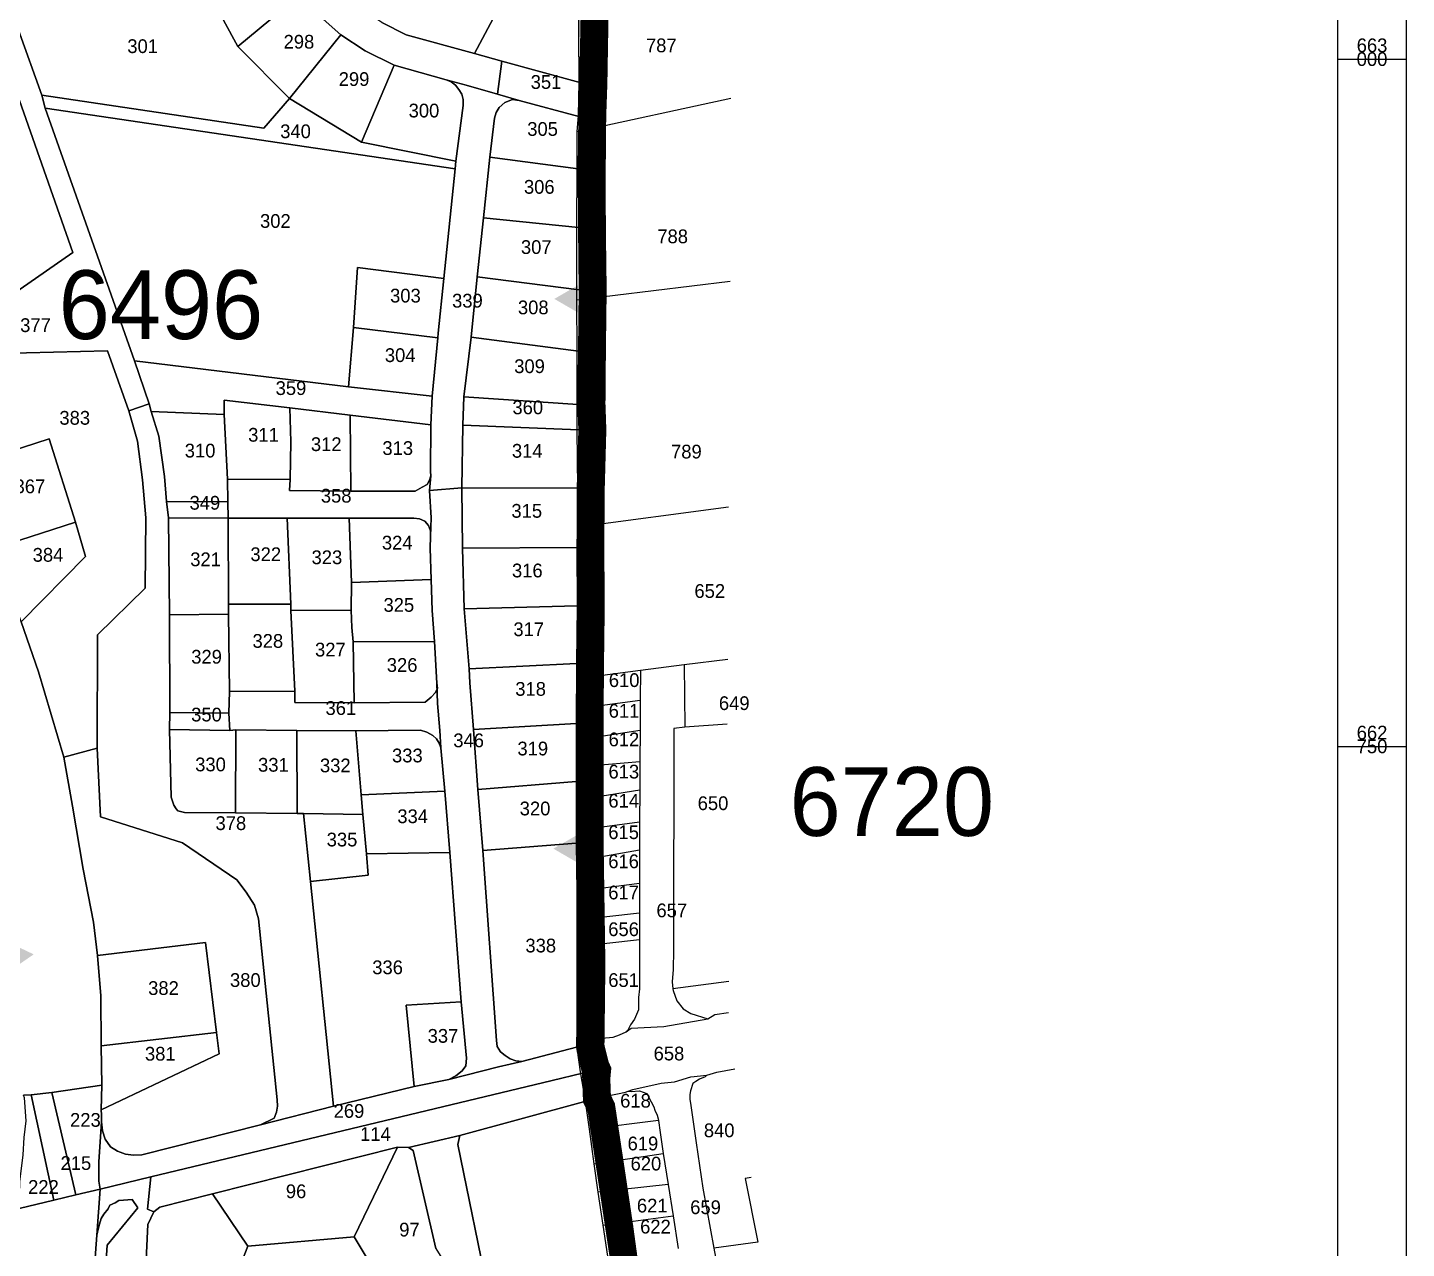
# Model space of a CAD drawing. Extents: x -493 to 187849, y -1657 to 664362.
# Drawn here: x 187347 to 187849, y 662567 to 663011 of the extents above; entities that cross this region are included whole.
import ezdxf
from ezdxf.enums import TextEntityAlignment as Align

# ---------------------------------------------------------------- set-up
doc = ezdxf.new("R2010")
doc.units = 0
doc.header["$MEASUREMENT"] = 0
doc.layers.get('0').update_dxf_attribs({"linetype": 'CONTINUOUS'})
for name, color, linetype in [('0DXF_GUSH', 3, 'CONTINUOUS'), ('0G_GV_LIN', 10, 'CONTINUOUS'), ('1DXF_GUSH', 3, 'CONTINUOUS'), ('1G_GV_LIN', 1, 'CONTINUOUS'), ('BOUNDARY', 1, 'CONTINUOUS'), ('GBOUND_BOUNDARY', 5, 'CONTINUOUS'), ('TR_GILYON', 7, 'CONTINUOUS')]:
    doc.layers.add(name, color=color, linetype=linetype)
doc.styles.get("Standard").update_dxf_attribs({"font": 'dimheb.shx'})
doc.styles.add('TRHEBTXT', font='HEBTXT.SHX')

# ---------------------------------------------------------------- blocks, each defined once
blk = doc.blocks.new('TVC_FENCE')
blk.add_solid([(-0.5, 0), (0.5, 0), (0, 0.866)])

msp = doc.modelspace()

# ---------------------------------------------------------------- linework, layer by layer
at = {"layer": '0DXF_GUSH', "linetype": 'CONTINUOUS'}
for points, elevation in [([(187548.28, 663062.12), (187548.84, 663037.88), (187548.67, 663017.16), (187548.23, 662991.44), (187519.84, 662999.19), (187509.95, 663001.98), (187520.52, 663022.19), (187497.14, 663032.11), (187508, 663049.98), (187491.58, 663061.78), (187504.53, 663080.25), (187535.91, 663065.94), (187548.28, 663062.12)], 282), ([(187336.25, 663053.5), (187336.89, 663040.08), (187339.62, 663025.92), (187343.94, 663010.88), (187352.56, 662986.86), (187353.81, 662982.2), (187386.27, 662890.2), (187391.59, 662874.62), (187384.17, 662872.02), (187376.48, 662893.89), (187337.09, 662892.89), (187334.67, 662900.14), (187332.25, 662907.64), (187363.81, 662929.62), (187336.17, 663008.06), (187335.02, 663012.05), (187302.48, 663011.7), (187300.53, 663017.23), (187297.67, 663025.84), (187328.44, 663049.7), (187328.03, 663053.09), (187336.25, 663053.5)], 377), ([(187446.59, 663054.25), (187497.14, 663032.11), (187520.52, 663022.19), (187509.95, 663001.98), (187485.03, 663008.86), (187476.17, 663013.34), (187468.58, 663018.41), (187462.78, 663023.2), (187456.8, 663030.69), (187452.62, 663037.42), (187449.27, 663045.59), (187446.59, 663054.25)], 283), ([(187409.66, 663030.77), (187438.62, 663041.48), (187442.14, 663031.66), (187447.08, 663023.95), (187423.86, 663004.61), (187409.66, 663030.77)], 297), ([(187339.62, 663025.92), (187360.56, 663026.72), (187385.08, 663028.69), (187400.89, 663029.69), (187409.66, 663030.77), (187423.86, 663004.61), (187442.66, 662985.62), (187433.33, 662974.84), (187352.56, 662986.86), (187343.94, 663010.88), (187339.62, 663025.92)], 301), ([(187423.86, 663004.61), (187447.08, 663023.95), (187453.73, 663015.52), (187461.31, 663008.88), (187442.66, 662985.62), (187423.86, 663004.61)], 298), ([(187275.72, 663009.31), (187300.53, 663017.23), (187302.48, 663011.7), (187335.02, 663012.05), (187336.17, 663008.06), (187363.81, 662929.62), (187332.25, 662907.64), (187334.67, 662900.14), (187313.28, 662893.88), (187305.44, 662918.55), (187331.53, 662936.52), (187328.19, 662945.48), (187317.77, 662975.92), (187289.36, 662967.22), (187275.72, 663009.31)], 368), ([(187442.66, 662985.62), (187461.31, 663008.88), (187470.11, 663003.05), (187480.72, 662997.84), (187468.84, 662969.84), (187442.66, 662985.62)], 299), ([(187468.84, 662969.84), (187480.72, 662997.84), (187499.64, 662992.48), (187501.44, 662991.72), (187502.98, 662990.55), (187504.16, 662989), (187505.28, 662987.25), (187505.84, 662985.25), (187505.81, 662983.17), (187503.11, 662962.92), (187468.84, 662969.84)], 300), ([(187547.8, 662979.08), (187526.12, 662984.95), (187518.28, 662987.3), (187519.84, 662999.19), (187548.23, 662991.44), (187547.8, 662979.08)], 351), ([(187493.5, 662843.05), (187494.05, 662848.39), (187493.95, 662850.03), (187494.08, 662866.92), (187494.56, 662877.38), (187496.55, 662898.66), (187496.72, 662900.31), (187498.75, 662920.19), (187502.81, 662960.08), (187503.11, 662962.92), (187505.81, 662983.17), (187505.84, 662985.25), (187505.28, 662987.25), (187504.16, 662989), (187502.98, 662990.55), (187501.44, 662991.72), (187499.64, 662992.48), (187506.92, 662990.55), (187518.28, 662987.3), (187526.12, 662984.95), (187523.69, 662985.28), (187520.88, 662984.16), (187518.84, 662982.38), (187517.75, 662980.58), (187517.2, 662978.53), (187515.5, 662964.27), (187513.2, 662942.28), (187510.84, 662920.75), (187508.7, 662898.89), (187506, 662877.11), (187505.61, 662866.78), (187505.28, 662844.06), (187493.5, 662843.05)], 339), ([(187352.56, 662986.86), (187433.33, 662974.84), (187442.66, 662985.62), (187468.84, 662969.84), (187503.11, 662962.92), (187502.81, 662960.08), (187353.81, 662982.2), (187352.56, 662986.86)], 340), ([(187547.8, 662979.08), (187547.62, 662960.06), (187515.5, 662964.27), (187517.2, 662978.53), (187517.75, 662980.58), (187518.84, 662982.38), (187520.88, 662984.16), (187523.69, 662985.28), (187526.12, 662984.95), (187547.8, 662979.08)], 305), ([(187353.81, 662982.2), (187502.81, 662960.08), (187498.75, 662920.19), (187467.38, 662924.16), (187465.95, 662902.36), (187464.09, 662880.73), (187386.27, 662890.2), (187353.81, 662982.2)], 302), ([(187515.5, 662964.27), (187547.62, 662960.06), (187547.67, 662938.7), (187513.2, 662942.28), (187515.5, 662964.27)], 306), ([(187513.2, 662942.28), (187547.67, 662938.7), (187547.97, 662916.12), (187510.84, 662920.75), (187513.2, 662942.28)], 307), ([(187467.38, 662924.16), (187498.75, 662920.19), (187496.72, 662900.31), (187496.55, 662898.66), (187465.95, 662902.36), (187467.38, 662924.16)], 303), ([(187510.84, 662920.75), (187547.97, 662916.12), (187547.69, 662893.77), (187508.7, 662898.89), (187510.84, 662920.75)], 308), ([(187372.72, 662749.39), (187360.5, 662746.05), (187351.34, 662777.12), (187345.03, 662795.28), (187368.45, 662819), (187364.75, 662831.53), (187355.25, 662861.92), (187326.34, 662852.56), (187313.28, 662893.88), (187334.67, 662900.14), (187337.09, 662892.89), (187376.48, 662893.89), (187384.17, 662872.02), (187387.33, 662861.05), (187389.17, 662847), (187390.41, 662833.12), (187390.09, 662807.48), (187372.78, 662790.53), (187372.72, 662749.39)], 383), ([(187465.95, 662902.36), (187496.55, 662898.66), (187494.56, 662877.38), (187464.09, 662880.73), (187465.95, 662902.36)], 304), ([(187508.7, 662898.89), (187547.69, 662893.77), (187547.53, 662874.41), (187506, 662877.11), (187508.7, 662898.89)], 309), ([(187386.27, 662890.2), (187464.09, 662880.73), (187494.56, 662877.38), (187494.08, 662866.92), (187464.72, 662870.52), (187442.7, 662873.12), (187418.81, 662875.88), (187418.92, 662870.72), (187392.33, 662871.77), (187391.59, 662874.62), (187386.27, 662890.2)], 359), ([(187418.81, 662875.88), (187442.7, 662873.12), (187443.05, 662860.77), (187442.91, 662847.05), (187420.03, 662847.2), (187418.92, 662870.72), (187418.81, 662875.88)], 311), ([(187506, 662877.11), (187547.53, 662874.41), (187547.84, 662865.11), (187505.61, 662866.78), (187506, 662877.11)], 360), ([(187400.58, 662728.55), (187401.44, 662727.31), (187402.06, 662726.53), (187404.39, 662725.91), (187422.97, 662725.83), (187445.38, 662725.55), (187447.75, 662725.52), (187450.27, 662700.86), (187458.61, 662619.16), (187432.12, 662612.33), (187437, 662614.75), (187437.84, 662616.88), (187438.27, 662619.09), (187438.19, 662621.36), (187431.33, 662687.2), (187429.86, 662692.2), (187426.92, 662696.97), (187423.53, 662701.48), (187403.67, 662714.95), (187373.88, 662724.34), (187372.72, 662749.39), (187372.78, 662790.53), (187390.09, 662807.48), (187390.41, 662833.12), (187389.17, 662847), (187387.33, 662861.05), (187384.17, 662872.02), (187391.59, 662874.62), (187392.33, 662871.77), (187395.11, 662862.8), (187397.14, 662848.12), (187397.91, 662839.02), (187398.66, 662833.17), (187398.98, 662797.88), (187399.05, 662762.31), (187399, 662756.16), (187399.64, 662731.5), (187399.64, 662731.5), (187400.58, 662728.55)], 378), ([(187392.33, 662871.77), (187418.92, 662870.72), (187420.03, 662847.2), (187420.25, 662838.98), (187397.91, 662839.02), (187397.14, 662848.12), (187395.11, 662862.8), (187392.33, 662871.77)], 310), ([(187442.91, 662847.05), (187443.05, 662860.77), (187442.7, 662873.12), (187464.72, 662870.52), (187464.88, 662842.88), (187442.62, 662843.03), (187442.91, 662847.05)], 312), ([(187464.72, 662870.52), (187494.08, 662866.92), (187493.95, 662850.03), (187494.05, 662848.39), (187493.58, 662846.84), (187492.7, 662845.31), (187490.91, 662844.22), (187488.38, 662842.83), (187464.88, 662842.88), (187464.72, 662870.52)], 313), ([(187505.61, 662866.78), (187547.84, 662865.11), (187547.27, 662843.91), (187505.28, 662844.06), (187505.61, 662866.78)], 314), ([(187326.34, 662852.56), (187355.25, 662861.92), (187364.75, 662831.53), (187336.14, 662822.28), (187326.34, 662852.56)], 367), ([(187490.91, 662844.22), (187492.7, 662845.31), (187493.58, 662846.84), (187494.05, 662848.39), (187493.5, 662843.05), (187494.17, 662833.08), (187493.89, 662826.31), (187493.94, 662828.41), (187493.19, 662830.34), (187491.8, 662831.88), (187489.95, 662832.81), (187487.89, 662833.02), (187464.27, 662833.03), (187441.8, 662833.03), (187420.27, 662833), (187420.25, 662838.98), (187420.03, 662847.2), (187442.91, 662847.05), (187442.62, 662843.03), (187464.88, 662842.88), (187488.38, 662842.83), (187490.91, 662844.22)], 358), ([(187493.5, 662843.05), (187505.28, 662844.06), (187505.55, 662822.12), (187506.2, 662799.97), (187507.91, 662778.14), (187508.16, 662773.12), (187509.56, 662756.11), (187511.06, 662734.34), (187512.88, 662712.16), (187517.86, 662642.94), (187518.2, 662640.77), (187519.31, 662638.88), (187521.02, 662637.48), (187522.91, 662636.36), (187524.97, 662635.62), (187527.14, 662635.31), (187518.62, 662633.36), (187506.73, 662630.39), (187500.55, 662628.75), (187503.12, 662630.08), (187505.36, 662632), (187506.73, 662633.83), (187506.94, 662636.61), (187505.02, 662657.08), (187500.89, 662711.33), (187499.17, 662733.66), (187497.61, 662749.42), (187497.31, 662755.8), (187496.5, 662765.62), (187496.25, 662773.03), (187495.36, 662788.17), (187494.5, 662799.47), (187494.12, 662810.73), (187493.77, 662822.11), (187493.89, 662826.31), (187494.17, 662833.08), (187493.5, 662843.05)], 346), ([(187505.28, 662844.06), (187547.27, 662843.91), (187547.25, 662828.66), (187547.11, 662822.38), (187505.55, 662822.12), (187505.28, 662844.06)], 315), ([(187397.91, 662839.02), (187420.25, 662838.98), (187420.27, 662833), (187398.66, 662833.17), (187397.91, 662839.02)], 349), ([(187336.14, 662822.28), (187364.75, 662831.53), (187368.45, 662819), (187345.03, 662795.28), (187336.14, 662822.28)], 384), ([(187398.66, 662833.17), (187420.27, 662833), (187420.41, 662801.73), (187420.47, 662798.08), (187398.98, 662797.88), (187398.66, 662833.17)], 321), ([(187420.27, 662833), (187441.8, 662833.03), (187443.12, 662801.7), (187420.41, 662801.73), (187420.27, 662833)], 322), ([(187441.8, 662833.03), (187464.27, 662833.03), (187465.16, 662809.64), (187465.05, 662799.56), (187443.14, 662799.44), (187443.12, 662801.7), (187441.8, 662833.03)], 323), ([(187464.27, 662833.03), (187487.89, 662833.02), (187489.95, 662832.81), (187491.8, 662831.88), (187493.19, 662830.34), (187493.94, 662828.41), (187493.89, 662826.31), (187493.77, 662822.11), (187494.12, 662810.73), (187465.16, 662809.64), (187464.27, 662833.03)], 324), ([(187505.55, 662822.12), (187547.11, 662822.38), (187547.27, 662801.16), (187506.2, 662799.97), (187505.55, 662822.12)], 316), ([(187465.16, 662809.64), (187494.12, 662810.73), (187494.5, 662799.47), (187495.36, 662788.17), (187465.81, 662788.05), (187465.31, 662793.19), (187465.05, 662799.56), (187465.16, 662809.64)], 325), ([(187420.41, 662801.73), (187443.12, 662801.7), (187443.14, 662799.44), (187444.55, 662770.03), (187420.8, 662769.91), (187420.47, 662798.08), (187420.41, 662801.73)], 328), ([(187506.2, 662799.97), (187547.27, 662801.16), (187547, 662780.11), (187507.91, 662778.14), (187506.2, 662799.97)], 317), ([(187398.98, 662797.88), (187420.47, 662798.08), (187420.8, 662769.91), (187420.55, 662762.08), (187399.05, 662762.31), (187398.98, 662797.88)], 329), ([(187443.14, 662799.44), (187465.05, 662799.56), (187465.31, 662793.19), (187465.81, 662788.05), (187466.14, 662765.77), (187444.52, 662765.98), (187444.55, 662770.03), (187443.14, 662799.44)], 327), ([(187465.81, 662788.05), (187495.36, 662788.17), (187496.25, 662773.03), (187496.39, 662771.19), (187495.69, 662769.55), (187494.09, 662767.89), (187492, 662766.09), (187466.14, 662765.77), (187465.81, 662788.05)], 326), ([(187507.91, 662778.14), (187547, 662780.11), (187546.84, 662758.33), (187509.56, 662756.11), (187508.16, 662773.12), (187507.91, 662778.14)], 318), ([(187420.8, 662769.91), (187444.55, 662770.03), (187444.52, 662765.98), (187466.14, 662765.77), (187492, 662766.09), (187494.09, 662767.89), (187495.69, 662769.55), (187496.39, 662771.19), (187496.25, 662773.03), (187496.5, 662765.62), (187497.31, 662755.8), (187497.61, 662749.42), (187497.08, 662751.19), (187496.09, 662752.72), (187494.72, 662753.91), (187492.61, 662755.19), (187490.22, 662755.86), (187466.69, 662755.62), (187445.28, 662755.77), (187423.08, 662755.98), (187420.88, 662755.77), (187420.55, 662762.08), (187420.8, 662769.91)], 361), ([(187399.05, 662762.31), (187420.55, 662762.08), (187420.88, 662755.77), (187399, 662756.16), (187399.05, 662762.31)], 350), ([(187422.97, 662725.83), (187404.39, 662725.91), (187402.06, 662726.53), (187401.44, 662727.31), (187400.58, 662728.55), (187399.64, 662731.5), (187399, 662756.16), (187420.88, 662755.77), (187423.08, 662755.98), (187422.97, 662725.83)], 330), ([(187423.08, 662755.98), (187445.28, 662755.77), (187445.38, 662725.55), (187422.97, 662725.83), (187423.08, 662755.98)], 331), ([(187445.28, 662755.77), (187466.69, 662755.62), (187468.72, 662732.31), (187469.31, 662725.25), (187447.75, 662725.52), (187445.38, 662725.55), (187445.28, 662755.77)], 332), ([(187466.69, 662755.62), (187490.22, 662755.86), (187492.61, 662755.19), (187494.72, 662753.91), (187496.09, 662752.72), (187497.08, 662751.19), (187497.61, 662749.42), (187499.17, 662733.66), (187468.72, 662732.31), (187466.69, 662755.62)], 333), ([(187509.56, 662756.11), (187546.84, 662758.33), (187546.83, 662737.23), (187511.06, 662734.34), (187509.56, 662756.11)], 319), ([(187363.7, 662728.22), (187360.5, 662746.05), (187372.72, 662749.39), (187373.88, 662724.34), (187403.67, 662714.95), (187423.53, 662701.48), (187426.92, 662696.97), (187429.86, 662692.2), (187431.33, 662687.2), (187438.19, 662621.36), (187438.27, 662619.09), (187437.84, 662616.88), (187437, 662614.75), (187432.12, 662612.33), (187388.92, 662601.39), (187385.91, 662601.23), (187382.94, 662601.69), (187380.11, 662602.72), (187377.55, 662604.28), (187375.64, 662607.08), (187374.61, 662610.11), (187374.22, 662613.45), (187374.28, 662615.95), (187374.17, 662617.8), (187417.06, 662638.11), (187416.06, 662645.92), (187412.11, 662678.64), (187372.84, 662673.89), (187371.36, 662686.09), (187367.62, 662705.34), (187363.7, 662728.22)], 380), ([(187511.06, 662734.34), (187546.83, 662737.23), (187546.86, 662714.83), (187512.88, 662712.16), (187511.06, 662734.34)], 320), ([(187468.72, 662732.31), (187499.17, 662733.66), (187500.89, 662711.33), (187470.58, 662710.86), (187469.31, 662725.25), (187468.72, 662732.31)], 334), ([(187469.31, 662725.25), (187470.58, 662710.86), (187471.25, 662703.12), (187450.27, 662700.86), (187447.75, 662725.52), (187469.31, 662725.25)], 335), ([(187512.88, 662712.16), (187546.86, 662714.83), (187547.5, 662670.38), (187547.05, 662640.62), (187527.14, 662635.31), (187524.97, 662635.62), (187522.91, 662636.36), (187521.02, 662637.48), (187519.31, 662638.88), (187518.2, 662640.77), (187517.86, 662642.94), (187512.88, 662712.16)], 338), ([(187450.27, 662700.86), (187471.25, 662703.12), (187470.58, 662710.86), (187500.89, 662711.33), (187505.02, 662657.08), (187485.11, 662655.86), (187487.98, 662626.25), (187458.61, 662619.16), (187450.27, 662700.86)], 336), ([(187372.84, 662673.89), (187412.11, 662678.64), (187416.06, 662645.92), (187374.09, 662641.05), (187374.03, 662659.28), (187372.84, 662673.89)], 382), ([(187485.11, 662655.86), (187505.02, 662657.08), (187506.94, 662636.61), (187506.73, 662633.83), (187505.36, 662632), (187503.12, 662630.08), (187500.55, 662628.75), (187487.98, 662626.25), (187485.11, 662655.86)], 337), ([(187374.09, 662641.05), (187416.06, 662645.92), (187417.06, 662638.11), (187374.17, 662617.8), (187374.39, 662626.78), (187374.09, 662641.05)], 381), ([(187392.22, 662593.42), (187373.81, 662588.92), (187373.28, 662591.8), (187373.34, 662598.89), (187374.22, 662613.45), (187374.61, 662610.11), (187375.64, 662607.08), (187377.55, 662604.28), (187380.11, 662602.72), (187382.94, 662601.69), (187385.91, 662601.23), (187388.92, 662601.39), (187432.12, 662612.33), (187458.61, 662619.16), (187487.98, 662626.25), (187500.55, 662628.75), (187506.73, 662630.39), (187518.62, 662633.36), (187527.14, 662635.31), (187547.05, 662640.62), (187547.25, 662638.97), (187549.22, 662631.16), (187538.12, 662628.48), (187392.22, 662593.42)], 269), ([(187504.53, 662608.38), (187485.92, 662604.08), (187481.92, 662604.23), (187414.59, 662587.19), (187395.42, 662582.39), (187393.33, 662580.69), (187390.95, 662581.58), (187392.22, 662593.42), (187538.12, 662628.48), (187549.22, 662631.16), (187549.58, 662620.67), (187504.53, 662608.38)], 114), ([(187373.34, 662598.89), (187373.28, 662591.8), (187373.81, 662588.92), (187364.98, 662586.89), (187356.16, 662624.09), (187374.39, 662626.78), (187374.17, 662617.8), (187374.28, 662615.95), (187374.22, 662613.45), (187373.34, 662598.89)], 223), ([(187346.22, 662622.08), (187345.95, 662623.06), (187348.69, 662623.23), (187356.95, 662584.95), (187344.3, 662581.92), (187344.58, 662591.61), (187345.78, 662601.36), (187346.19, 662607.73), (187346.84, 662613.72), (187346.22, 662622.08)], 222), ([(187348.69, 662623.23), (187356.16, 662624.09), (187364.98, 662586.89), (187356.95, 662584.95), (187348.69, 662623.23)], 215), ([(187414.59, 662587.19), (187481.92, 662604.23), (187466.17, 662571.56), (187427.53, 662568.16), (187414.59, 662587.19)], 96), ([(187481.92, 662604.23), (187485.92, 662604.08), (187487.55, 662603.02), (187495.83, 662567.33), (187504.12, 662554.11), (187505.14, 662545.39), (187500.44, 662542.83), (187501.11, 662539.41), (187486.31, 662538), (187466.17, 662571.56), (187481.92, 662604.23)], 97), ([(187337.03, 662497), (187342.78, 662560.28), (187344.3, 662581.92), (187356.95, 662584.95), (187364.98, 662586.89), (187373.81, 662588.92), (187372.58, 662572.23), (187361.77, 662425.81), (187332.41, 662433.83), (187334.62, 662468.98), (187335.23, 662483.75), (187335.31, 662489.28), (187336.28, 662491.48), (187336.81, 662494.12), (187337.03, 662497)], 112), ([(187372.58, 662572.23), (187373.08, 662574.36), (187373.47, 662576.2), (187374.17, 662578.27), (187375.16, 662579.84), (187376.66, 662581.75), (187377.34, 662583.03), (187379.19, 662583.89), (187380.58, 662584.77), (187382.23, 662584.94), (187385.41, 662585.11), (187387.45, 662582.16), (187376.33, 662568.5), (187366.78, 662424.44), (187361.77, 662425.81), (187372.58, 662572.23)], 109), ([(187414.59, 662587.19), (187427.53, 662568.16), (187408.48, 662519.47), (187388.5, 662521.97), (187391.16, 662576.09), (187393.33, 662580.69), (187395.42, 662582.39), (187414.59, 662587.19)], 95), ([(187439.8, 662403.66), (187439.34, 662409.39), (187436.61, 662453.27), (187439.64, 662454.19), (187433.28, 662518.47), (187388.39, 662514.23), (187388.5, 662521.97), (187408.48, 662519.47), (187427.53, 662568.16), (187466.17, 662571.56), (187486.31, 662538), (187474.38, 662536.19), (187476.38, 662503.91), (187503.62, 662505.81), (187504.8, 662491.23), (187484.94, 662490.31), (187460.72, 662444.78), (187498.41, 662392.33), (187482.62, 662357.16), (187443.66, 662355.56), (187416.84, 662401.81), (187439.8, 662403.66)], 395)]:
    msp.add_lwpolyline(points, close=True, dxfattribs=dict(at, elevation=elevation))
at = {"layer": '0DXF_GUSH'}
for points in [[(187547.22, 662973.6), (187547.69, 662979.44), (187547.96, 662991.55), (187547.69, 663028.29)], [(187603.07, 662985.72), (187547.22, 662973.6)], [(187547.12, 662912.47), (187547.1, 662916.62), (187547.17, 662938.96), (187547.27, 662960.21), (187547.22, 662973.6)], [(187547.12, 662912.47), (187602.93, 662919.19)], [(187547.57, 662829.87), (187547.6, 662835.57), (187547.53, 662844.02), (187547.28, 662864.99), (187547.29, 662874.84), (187547.21, 662893.79), (187547.12, 662912.47)], [(187547.57, 662829.87), (187602.22, 662837.09)], [(187547.28, 662774.73), (187547.3, 662779.88), (187547.42, 662801.41), (187547.53, 662822.57), (187547.57, 662829.87)], [(187570.23, 662777.69), (187586.2, 662779.74)], [(187586.2, 662779.74), (187602.03, 662781.77)], [(187586.2, 662779.74), (187586.4, 662756.94)], [(187547.26, 662763.77), (187547.28, 662774.73)], [(187547.28, 662774.73), (187570.23, 662777.69)], [(187570.23, 662777.69), (187570.16, 662766.76)], [(187547.26, 662763.77), (187570.16, 662766.76)], [(187570.16, 662766.76), (187570.14, 662764.23), (187570.11, 662755.8)], [(187547.24, 662752.29), (187547.25, 662758.5), (187547.26, 662763.77)], [(187570.11, 662755.8), (187547.24, 662752.29)], [(187570.11, 662755.8), (187570.06, 662744.43)], [(187586.4, 662756.94), (187582.36, 662756.53), (187582.27, 662675.9), (187582.16, 662668.85), (187581.78, 662664.33), (187582.04, 662661.81)], [(187601.84, 662758.07), (187586.4, 662756.94)], [(187547.22, 662742.58), (187547.24, 662752.29)], [(187547.2, 662730.46), (187547.21, 662737.27), (187547.22, 662742.58)], [(187547.22, 662742.58), (187570.06, 662744.43)], [(187570.06, 662744.43), (187570.01, 662734.05)], [(187547.18, 662719.55), (187547.2, 662730.46)], [(187570.01, 662734.05), (187547.2, 662730.46)], [(187570.01, 662734.05), (187569.96, 662722.56)], [(187547.18, 662708.21), (187547.17, 662714.88), (187547.18, 662719.55)], [(187547.18, 662719.55), (187569.96, 662722.56)], [(187569.96, 662722.56), (187569.92, 662712.21)], [(187569.92, 662712.21), (187547.18, 662708.21)], [(187569.92, 662712.21), (187569.86, 662700.17)], [(187547.2, 662697.29), (187547.18, 662708.21)], [(187547.2, 662697.29), (187569.86, 662700.17)], [(187569.86, 662700.17), (187569.85, 662697.02), (187569.86, 662689.34)], [(187547.22, 662686.79), (187547.2, 662697.29)], [(187547.18, 662677.22), (187547.22, 662686.79)], [(187569.86, 662689.34), (187547.22, 662686.79)], [(187569.86, 662689.34), (187569.87, 662679.75)], [(187547.18, 662677.22), (187569.87, 662679.75)], [(187569.87, 662679.75), (187569.88, 662674.63), (187569.9, 662661.83), (187569.52, 662658.6), (187569.59, 662656.04), (187569.53, 662654.12), (187568.08, 662650.77), (187566.63, 662648.7), (187565.54, 662646.5), (187565.1, 662646.18)], [(187547.2, 662640.32), (187547.18, 662677.22)], [(187602.43, 662664.45), (187582.04, 662661.81)], [(187582.04, 662661.81), (187582.1, 662661.16), (187583.44, 662657.46), (187585.78, 662654.5), (187588.63, 662652.87), (187594.74, 662650.92)], [(187565.1, 662646.18), (187565.54, 662646.5), (187566.82, 662647.44), (187578.77, 662648.03), (187594.74, 662650.92)], [(187594.74, 662650.92), (187597.36, 662652.49), (187602.3, 662653.23)], [(187547.2, 662640.32), (187556.2, 662643.8), (187560.37, 662644.22), (187562.65, 662645.1), (187565.1, 662646.18)], [(187550.21, 662621.02), (187548.42, 662631.62), (187547.2, 662640.32)], [(187565.81, 662624.55), (187567.54, 662625.12), (187577.78, 662627.45), (187582.65, 662627.95), (187588.53, 662629.83), (187594.41, 662630.43)], [(187594.41, 662630.43), (187593.84, 662629.73), (187591.76, 662628.88), (187590.37, 662628.1), (187589.36, 662627.35), (187588.41, 662624.7), (187588.16, 662623.39), (187588.23, 662621.48), (187588.42, 662620.22), (187590.52, 662605.72), (187592.95, 662589.33), (187596.95, 662567.4)], [(187594.41, 662630.43), (187598.02, 662631.44), (187604.57, 662632.63)], [(187550.21, 662621.02), (187558.44, 662622.91), (187564.76, 662624.2), (187565.81, 662624.55)], [(187565.81, 662624.55), (187566.91, 662624.42), (187569.95, 662624.73), (187572.54, 662623.71), (187574.13, 662620.68), (187575.08, 662618.85), (187575.46, 662617.61), (187576.35, 662615.78), (187576.66, 662614.54), (187576.76, 662613.87)], [(187551.69, 662610.71), (187550.62, 662618.35), (187550.21, 662621.02)], [(187576.76, 662613.87), (187551.69, 662610.71)], [(187553.46, 662598.14), (187551.69, 662610.71)], [(187576.76, 662613.87), (187577.37, 662609.49), (187578.56, 662601.86)], [(187553.46, 662598.14), (187578.56, 662601.86)], [(187578.56, 662601.86), (187580.32, 662590.6)], [(187554.91, 662587.84), (187553.46, 662598.14)], [(187580.32, 662590.6), (187554.91, 662587.84)], [(187580.32, 662590.6), (187582.11, 662579.22)], [(187610.5, 662593.11), (187608.37, 662592.83), (187612.96, 662569.62), (187596.95, 662567.4)], [(187556.67, 662575.81), (187554.91, 662587.84)], [(187556.67, 662575.81), (187582.11, 662579.22)], [(187582.11, 662579.22), (187583.97, 662567.3)], [(187558.43, 662564.55), (187556.67, 662575.81)], [(187596.95, 662567.4), (187597.49, 662564.2)]]:
    msp.add_lwpolyline(points, dxfattribs=at)
at = {"layer": '0DXF_GUSH', "linetype": 'CONTINUOUS'}
for points, elevation in [([(187476.17, 663013.34), (187485.03, 663008.86), (187509.95, 663001.98), (187519.84, 662999.19), (187518.28, 662987.3), (187506.92, 662990.55), (187506.92, 662990.55), (187499.64, 662992.48), (187480.72, 662997.84), (187470.11, 663003.05), (187461.31, 663008.88), (187453.73, 663015.52)], 341), ([(187345.03, 662795.28), (187351.34, 662777.12), (187360.5, 662746.05), (187363.7, 662728.22), (187367.62, 662705.34), (187371.36, 662686.09), (187372.84, 662673.89), (187372.84, 662673.89), (187374.03, 662659.28), (187374.09, 662641.05), (187374.39, 662626.78), (187356.16, 662624.09), (187348.69, 662623.23), (187345.95, 662623.06)], 220), ([(187515.3, 662548.91), (187503.84, 662605.12), (187504.53, 662608.38), (187549.58, 662620.67), (187551.28, 662617.12), (187554.67, 662594.56), (187557.67, 662574.52), (187559.5, 662562.36)], 106), ([(187495.83, 662567.33), (187487.55, 662603.02), (187485.92, 662604.08), (187504.53, 662608.38), (187503.84, 662605.12), (187515.3, 662548.91)], 116), ([(187366.78, 662424.44), (187376.33, 662568.5), (187387.45, 662582.16), (187385.41, 662585.11), (187382.23, 662584.94), (187380.58, 662584.77), (187380.58, 662584.77), (187379.19, 662583.89), (187377.34, 662583.03), (187376.66, 662581.75), (187375.16, 662579.84), (187374.17, 662578.27), (187373.47, 662576.2), (187373.08, 662574.36), (187372.58, 662572.23), (187373.81, 662588.92), (187392.22, 662593.42), (187390.95, 662581.58), (187393.33, 662580.69), (187391.16, 662576.09), (187388.5, 662521.97)], 400)]:
    msp.add_lwpolyline(points, dxfattribs=dict(at, elevation=elevation))
at = {"layer": '0G_GV_LIN'}
msp.add_lwpolyline([(187558.43, 662564.55), (187556.67, 662575.81), (187554.91, 662587.84), (187553.46, 662598.14), (187551.69, 662610.71), (187550.62, 662618.35), (187550.21, 662621.02), (187548.42, 662631.62), (187547.2, 662640.32), (187547.18, 662677.22), (187547.22, 662686.79), (187547.2, 662697.29), (187547.18, 662708.21), (187547.17, 662714.88), (187547.18, 662719.55), (187547.2, 662730.46), (187547.21, 662737.27), (187547.22, 662742.58), (187547.24, 662752.29), (187547.25, 662758.5), (187547.26, 662763.77), (187547.28, 662774.73), (187547.3, 662779.88), (187547.42, 662801.41), (187547.53, 662822.57), (187547.57, 662829.87), (187547.6, 662835.57), (187547.53, 662844.02), (187547.28, 662864.99), (187547.29, 662874.84), (187547.21, 662893.79), (187547.12, 662912.47), (187547.1, 662916.62), (187547.17, 662938.96), (187547.27, 662960.21), (187547.22, 662973.6), (187547.69, 662979.44), (187547.96, 662991.55), (187547.69, 663028.29)], dxfattribs=at)
at = {"layer": 'GBOUND_BOUNDARY', "color": 5, "const_width": 10}
msp.add_lwpolyline([(187564.95, 662558.09), (187562.62, 662575.22), (187559.62, 662595.31), (187556.11, 662618.61), (187554.54, 662621.89), (187554.29, 662629.28), (187554.57, 662632.19), (187553.93, 662633.58), (187552.16, 662640.76), (187552.32, 662654.68), (187552.5, 662670.38), (187552.39, 662678.31), (187552.31, 662683.91), (187551.86, 662714.87), (187551.83, 662737.24), (187551.84, 662758.31), (187552, 662780.06), (187552.27, 662801.14), (187552.11, 662822.38), (187552.27, 662843.82), (187552.85, 662865.13), (187552.64, 662871.28), (187552.53, 662874.47), (187552.69, 662893.71), (187552.97, 662916.13), (187552.67, 662938.74), (187552.63, 662960.05), (187552.8, 662978.97), (187553.23, 662991.31), (187553.3, 662995.48), (187553.67, 663017.09)], dxfattribs=at)
msp.add_lwpolyline([(187564.95, 662558.09), (187562.62, 662575.22), (187559.62, 662595.31), (187556.11, 662618.61), (187554.54, 662621.89), (187554.29, 662629.28), (187554.57, 662632.19), (187553.93, 662633.58), (187552.16, 662640.76), (187552.32, 662654.68), (187552.5, 662670.38), (187552.39, 662678.31), (187552.31, 662683.91), (187551.86, 662714.87), (187551.83, 662737.24), (187551.84, 662758.31), (187552, 662780.06), (187552.27, 662801.14), (187552.11, 662822.38), (187552.27, 662843.82), (187552.85, 662865.13), (187552.64, 662871.28), (187552.53, 662874.47), (187552.69, 662893.71), (187552.97, 662916.13), (187552.67, 662938.74), (187552.63, 662960.05), (187552.8, 662978.97), (187553.23, 662991.31), (187553.3, 662995.48), (187553.67, 663017.09)], dxfattribs=at)
at = {"layer": 'TR_GILYON', "linetype": 'CONTINUOUS'}
for p, q in [((187823.8, 663000), (187848.8, 663000)), ((187823.8, 662750), (187848.8, 662750))]:
    msp.add_line(p, q, dxfattribs=at)
for points in [[(183412.32, 658921.8), (187848.8, 658921.8), (187848.8, 664361.7), (183412.32, 664361.7), (183412.32, 658921.8)], [(183437.32, 658946.8), (187823.8, 658946.8), (187823.8, 664336.7), (183437.32, 664336.7), (183437.32, 658946.8)]]:
    msp.add_lwpolyline(points, dxfattribs=at)

# ---------------------------------------------------------------- block references
at = {"layer": 'BOUNDARY', "color": 1, "linetype": 'CONTINUOUS', "xscale": 10, "yscale": 10, "zscale": 10}
for p, rotation in [((187547.68, 663012.76), 269.9501889939829), ((187547.59, 662912.76), 89.95018899398295), ((187547.46, 662812.76), 269.879775219434), ((187547.25, 662712.76), 89.87977521943394), ((187340.97, 662673.64), 274.5665751950978), ((187551.99, 662608.55), 278.792789280174)]:
    msp.add_blockref('TVC_FENCE', p, dxfattribs=dict(at, rotation=rotation))

# ---------------------------------------------------------------- texts
at = {"layer": '1DXF_GUSH', "linetype": 'CONTINUOUS'}
for s, p in [('301', (187383.64, 663002.2)), ('298', (187440.48, 663003.81)), ('299', (187460.52, 662990.23)), ('351', (187530.34, 662989.17)), ('300', (187485.94, 662978.78)), ('340', (187439.24, 662971.24)), ('305', (187529.08, 662972.08)), ('306', (187527.88, 662951.02)), ('302', (187431.91, 662938.61)), ('307', (187526.78, 662929.12)), ('303', (187479.2, 662911.45)), ('339', (187501.75, 662909.61)), ('308', (187525.69, 662907.17)), ('377', (187344.68, 662900.71)), ('304', (187477.3, 662889.8)), ('309', (187524.34, 662885.78)), ('359', (187437.58, 662877.81)), ('360', (187523.7, 662870.81)), ('383', (187358.95, 662867)), ('311', (187427.59, 662860.83)), ('310', (187404.53, 662855.08)), ('312', (187450.41, 662857.41)), ('313', (187476.41, 662856)), ('314', (187523.5, 662855)), ('367', (187342.64, 662842.08)), ('349', (187406.27, 662836.09)), ('358', (187454.02, 662838.67)), ('315', (187523.33, 662833.16)), ('324', (187476.23, 662821.59)), ('384', (187349.23, 662817.16)), ('321', (187406.53, 662815.53)), ('322', (187428.41, 662817.38)), ('323', (187450.64, 662816.27)), ('316', (187523.53, 662811.47)), ('325', (187476.81, 662798.94)), ('317', (187524.05, 662790.09)), ('328', (187429.17, 662785.84)), ('329', (187406.89, 662780.09)), ('327', (187451.91, 662782.69)), ('326', (187478, 662777.09)), ('318', (187524.73, 662768.39)), ('361', (187455.72, 662761.42)), ('350', (187406.86, 662759.05)), ('346', (187502.19, 662749.67)), ('319', (187525.52, 662746.7)), ('330', (187408.33, 662740.91)), ('331', (187431.19, 662740.78)), ('332', (187453.7, 662740.55)), ('333', (187479.91, 662744.17)), ('320', (187526.34, 662724.89)), ('378', (187415.72, 662719.55)), ('334', (187481.83, 662722.06)), ('335', (187456.14, 662713.59)), ('338', (187528.42, 662675.03)), ('336', (187472.72, 662667.11)), ('382', (187391.22, 662659.56)), ('380', (187420.98, 662662.48)), ('337', (187492.86, 662642.17)), ('381', (187390.06, 662635.67)), ('269', (187458.67, 662614.86)), ('223', (187362.82, 662611.6)), ('114', (187468.3, 662606.45)), ('215', (187359.37, 662595.91)), ('222', (187347.57, 662587.2)), ('96', (187441.3, 662585.64)), ('97', (187482.53, 662571.7))]:
    msp.add_text(s, height=5, dxfattribs=at).set_placement(p)
at = {"layer": '1DXF_GUSH'}
for s, p in [('787', (187572.25, 663002.49)), ('788', (187576.38, 662933.02)), ('789', (187581.38, 662854.72)), ('652', (187589.88, 662804)), ('610', (187558.74, 662771.58)), ('611', (187558.69, 662760.42)), ('649', (187598.78, 662763.2)), ('612', (187558.66, 662750.01)), ('613', (187558.62, 662738.3)), ('614', (187558.59, 662727.71)), ('650', (187591.06, 662726.81)), ('615', (187558.55, 662716.26)), ('616', (187558.54, 662705.67)), ('617', (187558.53, 662694.33)), ('657', (187576.07, 662687.82)), ('656', (187558.53, 662680.97)), ('651', (187558.54, 662662.47)), ('658', (187575.04, 662635.75)), ('618', (187562.87, 662618.59)), ('840', (187593.31, 662607.81)), ('619', (187565.57, 662603.03)), ('620', (187566.66, 662595.71)), ('621', (187568.96, 662580.43)), ('659', (187588.34, 662579.84)), ('622', (187570.13, 662572.78))]:
    msp.add_text(s, height=5, dxfattribs=at).set_placement(p)
at = {"layer": '1G_GV_LIN'}
for s, p in [('6496', (187358.69, 662898.17)), ('6720', (187624.49, 662717.42))]:
    msp.add_text(s, height=25, dxfattribs=at).set_placement(p)
at = {"layer": 'TR_GILYON', "linetype": 'CONTINUOUS', "style": 'TRHEBTXT'}
for s, p in [('663', (187836.3, 663002.5)), ('000', (187836.3, 662997.5)), ('662', (187836.3, 662752.5)), ('750', (187836.3, 662747.5))]:
    msp.add_text(s, height=5, dxfattribs=at).set_placement(p, align=Align.CENTER)

doc.saveas('drawing.dxf')
